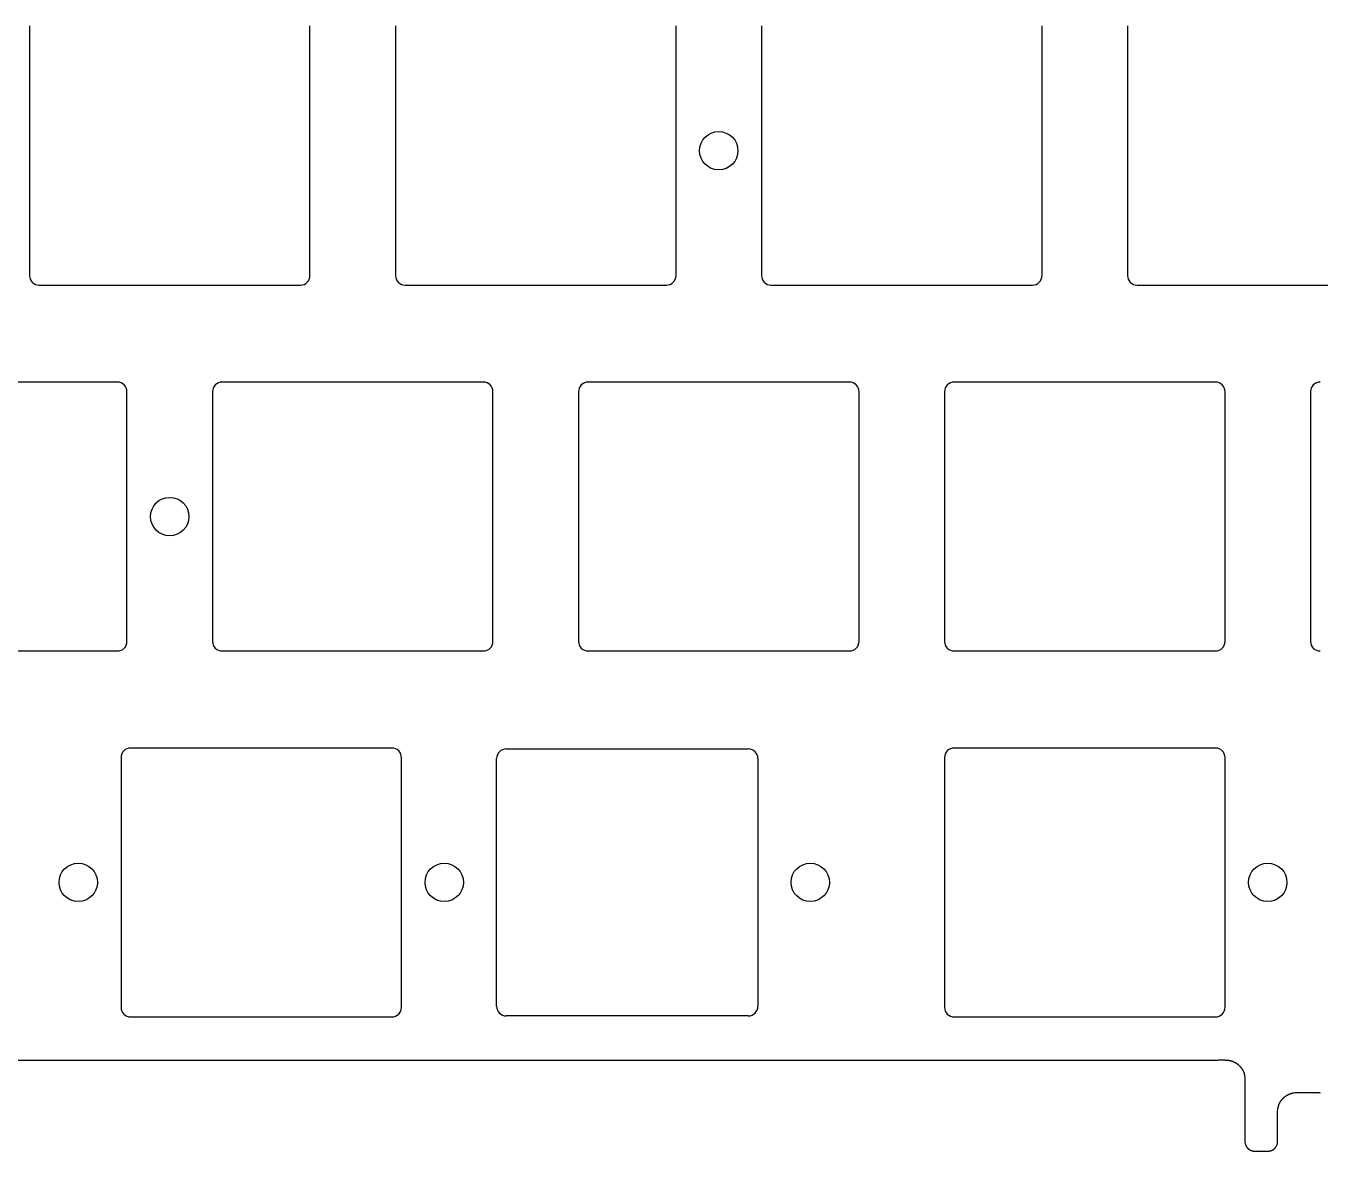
# Model space of a CAD drawing. Header units: millimetres. Extents: x -9 to 276, y -90 to 14.
# Drawn here: x 140.2 to 207.5, y -90.2 to -31.6 of the extents above; entities that cross this region are included whole.
import ezdxf

# ---------------------------------------------------------------- set-up
doc = ezdxf.new("R2010")
doc.units = ezdxf.units.MM
doc.layers.add('BLACK', color=7, linetype='CONTINUOUS')

msp = doc.modelspace()

# ---------------------------------------------------------------- linework, layer by layer
at = {"layer": 'BLACK', "linetype": 'Continuous'}
for p, q in [((140.33895, -31.60205), (140.33895, -44.60205)), ((154.93895, -44.60205), (154.93895, -31.60205)), ((159.38895, -31.60205), (159.38895, -44.60205)), ((173.98895, -44.60205), (173.98895, -31.60205)), ((178.43895, -31.60205), (178.43895, -44.60205)), ((193.03895, -44.60205), (193.03895, -31.60205)), ((197.48895, -31.60205), (197.48895, -44.60205)), ((140.83895, -45.10205), (154.43895, -45.10205)), ((159.88895, -45.10205), (173.48895, -45.10205)), ((178.93895, -45.10205), (192.53895, -45.10205)), ((197.98895, -45.10205), (211.58895, -45.10205)), ((144.91395, -50.15205), (131.31395, -50.15205)), ((163.96395, -50.15205), (150.36395, -50.15205)), ((183.01395, -50.15205), (169.41395, -50.15205)), ((202.06395, -50.15205), (188.46395, -50.15205)), ((145.41395, -63.65205), (145.41395, -50.65205)), ((149.86395, -50.65205), (149.86395, -63.65205)), ((164.46395, -63.65205), (164.46395, -50.65205)), ((168.91395, -50.65205), (168.91395, -63.65205)), ((183.51395, -63.65205), (183.51395, -50.65205)), ((187.96395, -50.65205), (187.96395, -63.65205)), ((202.56395, -63.65205), (202.56395, -50.65205)), ((207.01395, -50.65205), (207.01395, -63.65205)), ((131.31395, -64.15205), (144.91395, -64.15205)), ((150.36395, -64.15205), (163.96395, -64.15205)), ((169.41395, -64.15205), (183.01395, -64.15205)), ((188.46395, -64.15205), (202.06395, -64.15205)), ((159.202175, -69.2041), (145.602176, -69.2041)), ((165.15145, -69.25205), (177.75145, -69.25205)), ((202.064675, -69.2041), (188.464676, -69.2041)), ((145.102175, -69.704101), (145.102175, -82.704099)), ((159.702175, -82.7041), (159.702175, -69.7041)), ((164.65145, -82.65205), (164.65145, -69.75205)), ((178.25145, -69.75205), (178.25145, -82.65205)), ((187.964675, -69.704101), (187.964675, -82.704099)), ((202.564675, -82.7041), (202.564675, -69.7041)), ((145.602176, -83.2041), (159.202175, -83.2041)), ((177.75145, -83.15205), (165.15145, -83.15205)), ((188.464676, -83.2041), (202.064675, -83.2041)), ((129.78702, -85.45), (143.327532, -85.45)), ((143.327532, -85.45), (150.097789, -85.45)), ((150.097789, -85.45), (156.868045, -85.45)), ((156.868045, -85.45), (163.638301, -85.45)), ((163.638301, -85.45), (170.408557, -85.45)), ((170.408557, -85.45), (177.178813, -85.45)), ((177.178813, -85.45), (183.94907, -85.45)), ((183.94907, -85.45), (187.334198, -85.45)), ((187.334198, -85.45), (190.719326, -85.45)), ((190.719326, -85.45), (192.41189, -85.45)), ((192.41189, -85.45), (194.104454, -85.45)), ((194.104454, -85.45), (195.797018, -85.45)), ((195.797018, -85.45), (196.6433, -85.45)), ((196.6433, -85.45), (197.066441, -85.45)), ((197.066441, -85.45), (197.489582, -85.45)), ((197.489582, -85.45), (197.983726, -85.45)), ((197.983726, -85.45), (198.457241, -85.45)), ((198.457241, -85.45), (199.342385, -85.45)), ((199.342385, -85.45), (199.490443, -85.449999)), ((199.490443, -85.449999), (200.145015, -85.45)), ((200.145015, -85.45), (200.18981, -85.450001)), ((200.18981, -85.450001), (200.515387, -85.45)), ((200.515387, -85.45), (200.584093, -85.449996)), ((200.584093, -85.449996), (200.86513, -85.45)), ((200.86513, -85.45), (200.941156, -85.450012)), ((200.941156, -85.450012), (201.111631, -85.450033)), ((201.111631, -85.450033), (201.199644, -85.450026)), ((201.199644, -85.450026), (201.287696, -85.45)), ((201.287696, -85.45), (201.380877, -85.449948)), ((201.380877, -85.449948), (201.464205, -85.449901)), ((201.464205, -85.449901), (201.546798, -85.449878)), ((201.546798, -85.449878), (201.628893, -85.449903)), ((201.628893, -85.449903), (201.66983, -85.449941)), ((201.66983, -85.449941), (201.710732, -85.45)), ((201.710732, -85.45), (201.798261, -85.450187)), ((201.798261, -85.450187), (201.881102, -85.450367)), ((201.881102, -85.450367), (201.92272, -85.450428)), ((201.92272, -85.450428), (201.964519, -85.450456)), ((201.964519, -85.450456), (202.006535, -85.450438)), ((202.006535, -85.450438), (202.048803, -85.450364)), ((202.048803, -85.450364), (202.091359, -85.450222)), ((202.091359, -85.450222), (202.112757, -85.450121)), ((202.112757, -85.450121), (202.13424, -85.45)), ((202.13424, -85.45), (202.175309, -85.449713)), ((202.175309, -85.449713), (202.227036, -85.449294)), ((202.227036, -85.449294), (202.270307, -85.44894)), ((202.270307, -85.44894), (202.313389, -85.448629)), ((202.313389, -85.448629), (202.334806, -85.448502)), ((202.334806, -85.448502), (202.356111, -85.448401)), ((202.356111, -85.448401), (202.377281, -85.448332)), ((202.377281, -85.448332), (202.398297, -85.4483)), ((202.398297, -85.4483), (202.419135, -85.44831)), ((202.419135, -85.44831), (202.439774, -85.448368)), ((202.439774, -85.448368), (202.460193, -85.448478)), ((202.460193, -85.448478), (202.48037, -85.448645)), ((202.48037, -85.448645), (202.500282, -85.448876)), ((202.500282, -85.448876), (202.519909, -85.449175)), ((202.519909, -85.449175), (202.529609, -85.449352)), ((202.529609, -85.449352), (202.539229, -85.449548)), ((202.539229, -85.449548), (202.548766, -85.449764)), ((202.548766, -85.449764), (202.558219, -85.45)), ((202.558219, -85.45), (202.566895, -85.450237)), ((202.566895, -85.450237), (202.575498, -85.450494)), ((202.575498, -85.450494), (202.583523, -85.450754)), ((202.583523, -85.450754), (202.591486, -85.451033)), ((202.591486, -85.451033), (202.598992, -85.451316)), ((202.598992, -85.451316), (202.606445, -85.451619)), ((202.606445, -85.451619), (202.613525, -85.451926)), ((202.613525, -85.451926), (202.620559, -85.452253)), ((202.620559, -85.452253), (202.62728, -85.452585)), ((202.62728, -85.452585), (202.633962, -85.452936)), ((202.633962, -85.452936), (202.640377, -85.453293)), ((202.640377, -85.453293), (202.646757, -85.453669)), ((202.646757, -85.453669), (202.652907, -85.454052)), ((202.652907, -85.454052), (202.659026, -85.454453)), ((202.659026, -85.454453), (202.664944, -85.454861)), ((202.664944, -85.454861), (202.670834, -85.455288)), ((202.670834, -85.455288), (202.676548, -85.455723)), ((202.676548, -85.455723), (202.682236, -85.456176)), ((202.682236, -85.456176), (202.687767, -85.456637)), ((202.687767, -85.456637), (202.693276, -85.457116)), ((202.693276, -85.457116), (202.698645, -85.457603)), ((202.698645, -85.457603), (202.703994, -85.45811)), ((202.703994, -85.45811), (202.709217, -85.458624)), ((202.709217, -85.458624), (202.714421, -85.459157)), ((202.714421, -85.459157), (202.719513, -85.459699)), ((202.719513, -85.459699), (202.724588, -85.460259)), ((202.724588, -85.460259), (202.729561, -85.460829)), ((202.729561, -85.460829), (202.734519, -85.461417)), ((202.734519, -85.461417), (202.739384, -85.462014)), ((202.739384, -85.462014), (202.744235, -85.462631)), ((202.744235, -85.462631), (202.749003, -85.463256)), ((202.749003, -85.463256), (202.753759, -85.463901)), ((202.753759, -85.463901), (202.758437, -85.464556)), ((202.758437, -85.464556), (202.763106, -85.465229)), ((202.763106, -85.465229), (202.767704, -85.465913)), ((202.767704, -85.465913), (202.772293, -85.466616)), ((202.772293, -85.466616), (202.776818, -85.467329)), ((202.776818, -85.467329), (202.781335, -85.468062)), ((202.781335, -85.468062), (202.785794, -85.468805)), ((202.785794, -85.468805), (202.790245, -85.469568)), ((202.790245, -85.469568), (202.794644, -85.470342)), ((202.794644, -85.470342), (202.799036, -85.471136)), ((202.799036, -85.471136), (202.803381, -85.471941)), ((202.803381, -85.471941), (202.807719, -85.472766)), ((202.807719, -85.472766), (202.812015, -85.473603)), ((202.812015, -85.473603), (202.816305, -85.474459)), ((202.816305, -85.474459), (202.820556, -85.475328)), ((202.820556, -85.475328), (202.824803, -85.476217)), ((202.824803, -85.476217), (202.829015, -85.477119)), ((202.829015, -85.477119), (202.833223, -85.478041)), ((202.833223, -85.478041), (202.837399, -85.478976)), ((202.837399, -85.478976), (202.841573, -85.479932)), ((202.841573, -85.479932), (202.845719, -85.480902)), ((202.845719, -85.480902), (202.849863, -85.481891)), ((202.849863, -85.481891), (202.853981, -85.482896)), ((202.853981, -85.482896), (202.858098, -85.483921)), ((202.858098, -85.483921), (202.862193, -85.484961)), ((202.862193, -85.484961), (202.866288, -85.486021)), ((202.866288, -85.486021), (202.870363, -85.487098)), ((202.870363, -85.487098), (202.874439, -85.488195)), ((202.874439, -85.488195), (202.878497, -85.489308)), ((202.878497, -85.489308), (202.882557, -85.490443)), ((202.882557, -85.490443), (202.886603, -85.491595)), ((202.886603, -85.491595), (202.890651, -85.492768)), ((202.890651, -85.492768), (202.89468, -85.493956)), ((202.89468, -85.493956), (202.902746, -85.496398)), ((202.902746, -85.496398), (202.91083, -85.498929)), ((202.91083, -85.498929), (202.918929, -85.501548)), ((202.918929, -85.501548), (202.92704, -85.504256)), ((202.92704, -85.504256), (202.935161, -85.507052)), ((202.935161, -85.507052), (202.939225, -85.508482)), ((202.939225, -85.508482), (202.943289, -85.509934)), ((202.943289, -85.509934), (202.947355, -85.511408)), ((202.947355, -85.511408), (202.951421, -85.512903)), ((202.951421, -85.512903), (202.955488, -85.51442)), ((202.955488, -85.51442), (202.959555, -85.515958)), ((202.959555, -85.515958), (202.963621, -85.517518)), ((202.963621, -85.517518), (202.967687, -85.519098)), ((202.967687, -85.519098), (202.971752, -85.5207)), ((202.971752, -85.5207), (202.975816, -85.522323)), ((202.975816, -85.522323), (202.979877, -85.523966)), ((202.979877, -85.523966), (202.983938, -85.525631)), ((202.983938, -85.525631), (202.987995, -85.527316)), ((202.987995, -85.527316), (202.99205, -85.529022)), ((202.99205, -85.529022), (202.996102, -85.530748)), ((202.996102, -85.530748), (203.000151, -85.532494)), ((203.000151, -85.532494), (203.004196, -85.534261)), ((203.004196, -85.534261), (203.008237, -85.536048)), ((203.008237, -85.536048), (203.012274, -85.537855)), ((203.012274, -85.537855), (203.016307, -85.539682)), ((203.016307, -85.539682), (203.020333, -85.541528)), ((203.020333, -85.541528), (203.024356, -85.543394)), ((203.024356, -85.543394), (203.028371, -85.54528)), ((203.028371, -85.54528), (203.032383, -85.547185)), ((203.032383, -85.547185), (203.036386, -85.549109)), ((203.036386, -85.549109), (203.040386, -85.551053)), ((203.040386, -85.551053), (203.044376, -85.553014)), ((203.044376, -85.553014), (203.048361, -85.554996)), ((203.048361, -85.554996), (203.052336, -85.556995)), ((203.052336, -85.556995), (203.056307, -85.559014)), ((203.056307, -85.559014), (203.060266, -85.561051)), ((203.060266, -85.561051), (203.06422, -85.563106)), ((203.06422, -85.563106), (203.068163, -85.565179)), ((203.068163, -85.565179), (203.0721, -85.567271)), ((203.0721, -85.567271), (203.076024, -85.569379)), ((203.076024, -85.569379), (203.079943, -85.571507)), ((203.079943, -85.571507), (203.083848, -85.57365)), ((203.083848, -85.57365), (203.087747, -85.575812)), ((203.087747, -85.575812), (203.091632, -85.57799)), ((203.091632, -85.57799), (203.09551, -85.580187)), ((203.09551, -85.580187), (203.099374, -85.582399)), ((203.099374, -85.582399), (203.10323, -85.58463)), ((203.10323, -85.58463), (203.107071, -85.586875)), ((203.107071, -85.586875), (203.110905, -85.589139)), ((203.110905, -85.589139), (203.114723, -85.591417)), ((203.114723, -85.591417), (203.118533, -85.593713)), ((203.118533, -85.593713), (203.122327, -85.596023)), ((203.122327, -85.596023), (203.126112, -85.598352)), ((203.126112, -85.598352), (203.12988, -85.600693)), ((203.12988, -85.600693), (203.13364, -85.603053)), ((203.13364, -85.603053), (203.137382, -85.605425)), ((203.137382, -85.605425), (203.141116, -85.607816)), ((203.141116, -85.607816), (203.14483, -85.610218)), ((203.14483, -85.610218), (203.148536, -85.612639)), ((203.148536, -85.612639), (203.152223, -85.615071)), ((203.152223, -85.615071), (203.155901, -85.617521)), ((203.155901, -85.617521), (203.159559, -85.619982)), ((203.159559, -85.619982), (203.163208, -85.622461)), ((203.163208, -85.622461), (203.166836, -85.62495)), ((203.166836, -85.62495), (203.170455, -85.627457)), ((203.170455, -85.627457), (203.174053, -85.629975)), ((203.174053, -85.629975), (203.177641, -85.632509)), ((203.177641, -85.632509), (203.181208, -85.635054)), ((203.181208, -85.635054), (203.184765, -85.637615)), ((203.184765, -85.637615), (203.1883, -85.640186)), ((203.1883, -85.640186), (203.191825, -85.642774)), ((203.191825, -85.642774), (203.195328, -85.645371)), ((203.195328, -85.645371), (203.19882, -85.647985)), ((203.19882, -85.647985), (203.204797, -85.652517)), ((203.204797, -85.652517), (203.211667, -85.65782)), ((203.211667, -85.65782), (203.218521, -85.663211)), ((203.218521, -85.663211), (203.225356, -85.66869)), ((203.225356, -85.66869), (203.232171, -85.674255)), ((203.232171, -85.674255), (203.238966, -85.679905)), ((203.238966, -85.679905), (203.245738, -85.685641)), ((203.245738, -85.685641), (203.252486, -85.691462)), ((203.252486, -85.691462), (203.259208, -85.697366)), ((203.259208, -85.697366), (203.265904, -85.703352)), ((203.265904, -85.703352), (203.272571, -85.709421)), ((203.272571, -85.709421), (203.279208, -85.715569)), ((203.279208, -85.715569), (203.285813, -85.721797)), ((203.285813, -85.721797), (203.292385, -85.728104)), ((203.292385, -85.728104), (203.298922, -85.734487)), ((203.298922, -85.734487), (203.305421, -85.740946)), ((203.305421, -85.740946), (203.311883, -85.747479)), ((203.311883, -85.747479), (203.318303, -85.754085)), ((203.318303, -85.754085), (203.324682, -85.760762)), ((203.324682, -85.760762), (203.331017, -85.767508)), ((203.331017, -85.767508), (203.337306, -85.774323)), ((203.337306, -85.774323), (203.343547, -85.781204)), ((203.343547, -85.781204), (203.349739, -85.788149)), ((203.349739, -85.788149), (203.35588, -85.795156)), ((203.35588, -85.795156), (203.361967, -85.802225)), ((203.361967, -85.802225), (203.368, -85.809351)), ((203.368, -85.809351), (203.373975, -85.816534)), ((203.373975, -85.816534), (203.379892, -85.823771)), ((203.379892, -85.823771), (203.385748, -85.83106)), ((203.385748, -85.83106), (203.391542, -85.838399)), ((203.391542, -85.838399), (203.397271, -85.845785)), ((203.397271, -85.845785), (203.402934, -85.853216)), ((203.402934, -85.853216), (203.408529, -85.860689)), ((203.408529, -85.860689), (203.414054, -85.868202)), ((203.414054, -85.868202), (203.419507, -85.875753)), ((203.419507, -85.875753), (203.424886, -85.883338)), ((203.424886, -85.883338), (203.430191, -85.890955)), ((203.430191, -85.890955), (203.432815, -85.894775)), ((203.432815, -85.894775), (203.435418, -85.898601)), ((203.435418, -85.898601), (203.438003, -85.902435)), ((203.438003, -85.902435), (203.440567, -85.906274)), ((203.440567, -85.906274), (203.443112, -85.91012)), ((203.443112, -85.91012), (203.445636, -85.913971)), ((203.445636, -85.913971), (203.446335, -85.915044)), ((203.446335, -85.915044), (203.448833, -85.918902)), ((203.448833, -85.918902), (203.45131, -85.922764)), ((203.45131, -85.922764), (203.453753, -85.92661)), ((203.453753, -85.92661), (203.456175, -85.930461)), ((203.456175, -85.930461), (203.458563, -85.934297)), ((203.458563, -85.934297), (203.460932, -85.938138)), ((203.460932, -85.938138), (203.463268, -85.941964)), ((203.463268, -85.941964), (203.465584, -85.945797)), ((203.465584, -85.945797), (203.467869, -85.949616)), ((203.467869, -85.949616), (203.470134, -85.953442)), ((203.470134, -85.953442), (203.472368, -85.957255)), ((203.472368, -85.957255), (203.474583, -85.961075)), ((203.474583, -85.961075), (203.476769, -85.964884)), ((203.476769, -85.964884), (203.478935, -85.9687)), ((203.478935, -85.9687), (203.481073, -85.972505)), ((203.481073, -85.972505), (203.483191, -85.976318)), ((203.483191, -85.976318), (203.485282, -85.980122)), ((203.485282, -85.980122), (203.487354, -85.983934)), ((203.487354, -85.983934), (203.489399, -85.987738)), ((203.489399, -85.987738), (203.491425, -85.991549)), ((203.491425, -85.991549), (203.493425, -85.995353)), ((203.493425, -85.995353), (203.495406, -85.999166)), ((203.495406, -85.999166), (203.497362, -86.002972)), ((203.497362, -86.002972), (203.499299, -86.006787)), ((203.499299, -86.006787), (203.501212, -86.010597)), ((203.501212, -86.010597), (203.503106, -86.014416)), ((203.503106, -86.014416), (203.504976, -86.01823)), ((203.504976, -86.01823), (203.506828, -86.022054)), ((203.506828, -86.022054), (203.508657, -86.025874)), ((203.508657, -86.025874), (203.510467, -86.029704)), ((203.510467, -86.029704), (203.512255, -86.033531)), ((203.512255, -86.033531), (203.514024, -86.037368)), ((203.514024, -86.037368), (203.515771, -86.041204)), ((203.515771, -86.041204), (203.5175, -86.045049)), ((203.5175, -86.045049), (203.519208, -86.048895)), ((203.519208, -86.048895), (203.520898, -86.05275)), ((203.520898, -86.05275), (203.522566, -86.056606)), ((203.522566, -86.056606), (203.524217, -86.060472)), ((203.524217, -86.060472), (203.525847, -86.06434)), ((203.525847, -86.06434), (203.527459, -86.068218)), ((203.527459, -86.068218), (203.529051, -86.072099)), ((203.529051, -86.072099), (203.530625, -86.07599)), ((203.530625, -86.07599), (203.53218, -86.079885)), ((203.53218, -86.079885), (203.533717, -86.083791)), ((203.533717, -86.083791), (203.535234, -86.087701)), ((203.535234, -86.087701), (203.536734, -86.091622)), ((203.536734, -86.091622), (203.538215, -86.095549)), ((203.538215, -86.095549), (203.539679, -86.099487)), ((203.539679, -86.099487), (203.541124, -86.103432)), ((203.541124, -86.103432), (203.542551, -86.107388)), ((203.542551, -86.107388), (203.54396, -86.111352)), ((203.54396, -86.111352), (203.545352, -86.115327)), ((203.545352, -86.115327), (203.546726, -86.11931)), ((203.546726, -86.11931), (203.548082, -86.123306)), ((203.548082, -86.123306), (203.549421, -86.127311)), ((203.549421, -86.127311), (203.550742, -86.131327)), ((203.550742, -86.131327), (203.552046, -86.135355)), ((203.552046, -86.135355), (203.553333, -86.139394)), ((203.553333, -86.139394), (203.554602, -86.143445)), ((203.554602, -86.143445), (203.555855, -86.147508)), ((203.555855, -86.147508), (203.55709, -86.151584)), ((203.55709, -86.151584), (203.558308, -86.155672)), ((203.558308, -86.155672), (203.559509, -86.159774)), ((203.559509, -86.159774), (203.560693, -86.163889)), ((203.560693, -86.163889), (203.561861, -86.168018)), ((203.561861, -86.168018), (203.563011, -86.17216)), ((203.563011, -86.17216), (203.565262, -86.180488)), ((203.565262, -86.180488), (203.567445, -86.188876)), ((203.567445, -86.188876), (203.569562, -86.197326)), ((203.569562, -86.197326), (203.571613, -86.205842)), ((203.571613, -86.205842), (203.573597, -86.214424)), ((203.573597, -86.214424), (203.575516, -86.223077)), ((203.575516, -86.223077), (203.577368, -86.231802)), ((203.577368, -86.231802), (203.577486, -86.232369)), ((203.577486, -86.232369), (203.599786, -86.392248)), ((203.599786, -86.392248), (203.600003, -86.395677)), ((203.600003, -86.395677), (203.600192, -86.398987)), ((203.600192, -86.398987), (203.600346, -86.402058)), ((203.600346, -86.402058), (203.600479, -86.405094)), ((203.600479, -86.405094), (203.600686, -86.411188)), ((203.600686, -86.411188), (203.600832, -86.417871)), ((203.600832, -86.417871), (203.600931, -86.42602)), ((203.600931, -86.42602), (203.600993, -86.437537)), ((203.600993, -86.437537), (203.601023, -86.44901)), ((203.601023, -86.44901), (203.601038, -86.455076)), ((203.601038, -86.455076), (203.601219, -86.511884)), ((203.601219, -86.511884), (203.601345, -86.549199)), ((203.601345, -86.549199), (203.601455, -86.586371)), ((203.601455, -86.803515), (203.601421, -86.875122)), ((203.601421, -86.875122), (203.601443, -86.985036)), ((203.601455, -86.586371), (203.601552, -86.638177)), ((203.601504, -86.762297), (203.601455, -86.803515)), ((203.60153, -86.741799), (203.601504, -86.762297)), ((203.601574, -86.687853), (203.60153, -86.741799)), ((203.601552, -86.638177), (203.601574, -86.687853)), ((203.601443, -86.985036), (203.601455, -87.020659)), ((203.601455, -87.020659), (203.601476, -87.202096)), ((203.601456, -87.454947), (203.601455, -87.620364)), ((203.601466, -87.342363), (203.601456, -87.454947)), ((203.601476, -87.202096), (203.601466, -87.342363)), ((205.481595, -87.571473), (205.484187, -87.567767)), ((205.484187, -87.567767), (205.486791, -87.564076)), ((205.486791, -87.564076), (205.489413, -87.560396)), ((205.489413, -87.560396), (205.492047, -87.556732)), ((205.492047, -87.556732), (205.494698, -87.55308)), ((205.494698, -87.55308), (205.497362, -87.549444)), ((205.497362, -87.549444), (205.500042, -87.545819)), ((205.500042, -87.545819), (205.502734, -87.542212)), ((205.502734, -87.542212), (205.505443, -87.538617)), ((205.505443, -87.538617), (205.508163, -87.535039)), ((205.508163, -87.535039), (205.5109, -87.531473)), ((205.5109, -87.531473), (205.513647, -87.527926)), ((205.513647, -87.527926), (205.516411, -87.52439)), ((205.516411, -87.52439), (205.519185, -87.520873)), ((205.519185, -87.520873), (205.521976, -87.517368)), ((205.521976, -87.517368), (205.524776, -87.513883)), ((205.524776, -87.513883), (205.527593, -87.51041)), ((205.527593, -87.51041), (205.530419, -87.506957)), ((205.530419, -87.506957), (205.533261, -87.503516)), ((205.533261, -87.503516), (205.535159, -87.501235)), ((205.535159, -87.501235), (205.540893, -87.494428)), ((205.540893, -87.494428), (205.546692, -87.487669)), ((205.546692, -87.487669), (205.552553, -87.48096)), ((205.552553, -87.48096), (205.558477, -87.4743)), ((205.558477, -87.4743), (205.564463, -87.467691)), ((205.564463, -87.467691), (205.57051, -87.461135)), ((205.57051, -87.461135), (205.576616, -87.454631)), ((205.576616, -87.454631), (205.582782, -87.448181)), ((205.582782, -87.448181), (205.589006, -87.441787)), ((205.589006, -87.441787), (205.592139, -87.43861)), ((205.592139, -87.43861), (205.595287, -87.435448)), ((205.595287, -87.435448), (205.598448, -87.4323)), ((205.598448, -87.4323), (205.601624, -87.429166)), ((205.601624, -87.429166), (205.604813, -87.426046)), ((205.604813, -87.426046), (205.608017, -87.422941)), ((205.608017, -87.422941), (205.611233, -87.419851)), ((205.611233, -87.419851), (205.614464, -87.416776)), ((205.614464, -87.416776), (205.617707, -87.413715)), ((205.617707, -87.413715), (205.620965, -87.41067)), ((205.620965, -87.41067), (205.624234, -87.407639)), ((205.624234, -87.407639), (205.627518, -87.404624)), ((205.627518, -87.404624), (205.630813, -87.401624)), ((205.630813, -87.401624), (205.634123, -87.39864)), ((205.634123, -87.39864), (205.637444, -87.395671)), ((205.637444, -87.395671), (205.640778, -87.392717)), ((205.640778, -87.392717), (205.644124, -87.38978)), ((205.644124, -87.38978), (205.647483, -87.386858)), ((205.647483, -87.386858), (205.650853, -87.383953)), ((205.650853, -87.383953), (205.654236, -87.381063)), ((205.654236, -87.381063), (205.657631, -87.378189)), ((205.657631, -87.378189), (205.661037, -87.375332)), ((205.661037, -87.375332), (205.664455, -87.372491)), ((205.664455, -87.372491), (205.667885, -87.369666)), ((205.667885, -87.369666), (205.671326, -87.366859)), ((205.671326, -87.366859), (205.674778, -87.364067)), ((205.674778, -87.364067), (205.678241, -87.361293)), ((205.678241, -87.361293), (205.681716, -87.358535)), ((205.681716, -87.358535), (205.685201, -87.355794)), ((205.685201, -87.355794), (205.688697, -87.35307)), ((205.688697, -87.35307), (205.692203, -87.350363)), ((205.692203, -87.350363), (205.695721, -87.347673)), ((205.695721, -87.347673), (205.699248, -87.345002)), ((205.699248, -87.345002), (205.702787, -87.342346)), ((205.702787, -87.342346), (205.706334, -87.339709)), ((205.706334, -87.339709), (205.709892, -87.337088)), ((205.709892, -87.337088), (205.713459, -87.334486)), ((205.713459, -87.334486), (205.717037, -87.331901)), ((205.717037, -87.331901), (205.720624, -87.329335)), ((205.720624, -87.329335), (205.724221, -87.326785)), ((205.724221, -87.326785), (205.727826, -87.324254)), ((205.727826, -87.324254), (205.731442, -87.32174)), ((205.731442, -87.32174), (205.735065, -87.319246)), ((205.735065, -87.319246), (205.738699, -87.316768)), ((205.738699, -87.316768), (205.74234, -87.31431)), ((205.74234, -87.31431), (205.745992, -87.311869)), ((205.745992, -87.311869), (205.74965, -87.309447)), ((205.74965, -87.309447), (205.753318, -87.307042)), ((205.753318, -87.307042), (205.756993, -87.304658)), ((205.756993, -87.304658), (205.760678, -87.30229)), ((205.760678, -87.30229), (205.764369, -87.299943)), ((205.764369, -87.299943), (205.768071, -87.297613)), ((205.768071, -87.297613), (205.771777, -87.295303)), ((205.771777, -87.295303), (205.775494, -87.29301)), ((205.775494, -87.29301), (205.779216, -87.290737)), ((205.779216, -87.290737), (205.782948, -87.288482)), ((205.782948, -87.288482), (205.786685, -87.286248)), ((205.786685, -87.286248), (205.790431, -87.284031)), ((205.790431, -87.284031), (205.794182, -87.281835)), ((205.794182, -87.281835), (205.797942, -87.279656)), ((205.797942, -87.279656), (205.801707, -87.277498)), ((205.801707, -87.277498), (205.805481, -87.275358)), ((205.805481, -87.275358), (205.808922, -87.273426)), ((205.808922, -87.273426), (205.816498, -87.26924)), ((205.816498, -87.26924), (205.824157, -87.265099)), ((205.824157, -87.265099), (205.831898, -87.261005)), ((205.831898, -87.261005), (205.83972, -87.256958)), ((205.83972, -87.256958), (205.847621, -87.25296)), ((205.847621, -87.25296), (205.855599, -87.249012)), ((205.855599, -87.249012), (205.863652, -87.245116)), ((205.863652, -87.245116), (205.871779, -87.241272)), ((205.871779, -87.241272), (205.879978, -87.237483)), ((205.879978, -87.237483), (205.888245, -87.23375)), ((205.888245, -87.23375), (205.89658, -87.230074)), ((205.89658, -87.230074), (205.904979, -87.226457)), ((205.904979, -87.226457), (205.913441, -87.2229)), ((205.913441, -87.2229), (205.921961, -87.219404)), ((205.921961, -87.219404), (205.930537, -87.215972)), ((205.930537, -87.215972), (205.939166, -87.212604)), ((205.939166, -87.212604), (205.947845, -87.209303)), ((205.947845, -87.209303), (205.95657, -87.206069)), ((205.95657, -87.206069), (205.965338, -87.202904)), ((205.965338, -87.202904), (205.974144, -87.19981)), ((205.974144, -87.19981), (205.982985, -87.196788)), ((205.982985, -87.196788), (205.991857, -87.19384)), ((205.991857, -87.19384), (206.000755, -87.190967)), ((206.000755, -87.190967), (206.009675, -87.188171)), ((206.009675, -87.188171), (206.018612, -87.185453)), ((206.018612, -87.185453), (206.027562, -87.182814)), ((206.027562, -87.182814), (206.036519, -87.180257)), ((206.036519, -87.180257), (206.045478, -87.177781)), ((206.045478, -87.177781), (206.054434, -87.175389)), ((206.054434, -87.175389), (206.063381, -87.173082)), ((206.063381, -87.173082), (206.072315, -87.17086)), ((206.072315, -87.17086), (206.081228, -87.168726)), ((206.081228, -87.168726), (206.090116, -87.166679)), ((206.090116, -87.166679), (206.094551, -87.165689)), ((206.094551, -87.165689), (206.098973, -87.164722)), ((206.098973, -87.164722), (206.103389, -87.163777)), ((206.103389, -87.163777), (206.107792, -87.162854)), ((206.107792, -87.162854), (206.112187, -87.161954)), ((206.112187, -87.161954), (206.116568, -87.161077)), ((206.116568, -87.161077), (206.120938, -87.160223)), ((206.120938, -87.160223), (206.125293, -87.159392)), ((206.125293, -87.159392), (206.128916, -87.158716)), ((206.128916, -87.158716), (206.208147, -87.148091)), ((206.208147, -87.148091), (206.288762, -87.14382)), ((206.288762, -87.14382), (206.293386, -87.143699)), ((206.293386, -87.143699), (206.297444, -87.143616)), ((206.297444, -87.143616), (206.300659, -87.143571)), ((206.300659, -87.143571), (206.303776, -87.143547)), ((206.303776, -87.143547), (206.310652, -87.143552)), ((206.310652, -87.143552), (206.319046, -87.143605)), ((206.319046, -87.143605), (206.330015, -87.143678)), ((206.330015, -87.143678), (206.344986, -87.143744)), ((206.344986, -87.143744), (206.370901, -87.143788)), ((206.370901, -87.143788), (206.414495, -87.143788)), ((206.414495, -87.143788), (206.468285, -87.143745)), ((206.468285, -87.143745), (206.498436, -87.143718)), ((206.498436, -87.143718), (206.562427, -87.1437)), ((206.562427, -87.1437), (206.589839, -87.143711)), ((206.589839, -87.143711), (206.607008, -87.143718)), ((206.607008, -87.143718), (206.71558, -87.143718)), ((206.71558, -87.143718), (206.764672, -87.1437)), ((206.764672, -87.1437), (206.849271, -87.143677)), ((206.849271, -87.143677), (206.89105, -87.143686)), ((206.89105, -87.143686), (206.932724, -87.143718)), ((206.932724, -87.143718), (206.977809, -87.143781)), ((206.977809, -87.143781), (207.020311, -87.143841)), ((207.020311, -87.143841), (207.063091, -87.143871)), ((207.063091, -87.143871), (207.084615, -87.143865)), ((207.084615, -87.143865), (207.106244, -87.14384)), ((207.106244, -87.14384), (207.127991, -87.143792)), ((207.127991, -87.143792), (207.149867, -87.143718)), ((207.149867, -87.143718), (207.185979, -87.143542)), ((207.185979, -87.143542), (207.19714, -87.143481)), ((207.19714, -87.143481), (207.241109, -87.143258)), ((207.241109, -87.143258), (207.262896, -87.143181)), ((207.262896, -87.143181), (207.284457, -87.143148)), ((207.284457, -87.143148), (207.305721, -87.14317)), ((207.305721, -87.14317), (207.316218, -87.143207)), ((207.316218, -87.143207), (207.326615, -87.143263)), ((207.326615, -87.143263), (207.336901, -87.143341)), ((207.336901, -87.143341), (207.347068, -87.143441)), ((207.347068, -87.143441), (207.357108, -87.143566)), ((207.357108, -87.143566), (207.36701, -87.143718)), ((207.36701, -87.143718), (207.3749, -87.143861)), ((207.3749, -87.143861), (207.382697, -87.144023)), ((207.382697, -87.144023), (207.390092, -87.144197)), ((207.390092, -87.144197), (207.397406, -87.144389)), ((207.397406, -87.144389), (207.40438, -87.144593)), ((207.40438, -87.144593), (207.411283, -87.144816)), ((207.411283, -87.144816), (207.417895, -87.145049)), ((207.417895, -87.145049), (207.424444, -87.145301)), ((207.424444, -87.145301), (207.430741, -87.145563)), ((207.430741, -87.145563), (207.436982, -87.145844)), ((207.436982, -87.145844), (207.443003, -87.146134)), ((207.443003, -87.146134), (207.448973, -87.146443)), ((207.448973, -87.146443), (207.454751, -87.146762)), ((207.454751, -87.146762), (207.460482, -87.147099)), ((207.460482, -87.147099), (207.466043, -87.147445)), ((207.466043, -87.147445), (207.471563, -87.14781)), ((207.471563, -87.14781), (207.476931, -87.148185)), ((207.476931, -87.148185), (207.482262, -87.148578)), ((207.482262, -87.148578), (207.487459, -87.148981)), ((207.487459, -87.148981), (207.492621, -87.149401)), ((207.492621, -87.149401), (207.497663, -87.149832)), ((207.497663, -87.149832), (207.502674, -87.150281)), ((207.502674, -87.150281), (207.507577, -87.15074)), ((207.507577, -87.15074), (207.512453, -87.151217)), ((207.512453, -87.151217), (207.517233, -87.151705)), ((203.601455, -87.620364), (203.601456, -87.672091)), ((203.601456, -87.672091), (203.601456, -87.780663)), ((203.601456, -87.780663), (203.601456, -87.889235)), ((203.601456, -87.889235), (203.601456, -88.098687)), ((203.601456, -88.098687), (203.601457, -88.294684)), ((205.301706, -88.358572), (205.30267, -88.235796)), ((205.30267, -88.235796), (205.303356, -88.180126)), ((205.303356, -88.180126), (205.303589, -88.161115)), ((205.303589, -88.161115), (205.304201, -88.111287)), ((205.304201, -88.111287), (205.306866, -88.038982)), ((205.306866, -88.038982), (205.31764, -87.964088)), ((205.31764, -87.964088), (205.360435, -87.805377)), ((205.360435, -87.805377), (205.3634, -87.797227)), ((205.3634, -87.797227), (205.366451, -87.789074)), ((205.366451, -87.789074), (205.369588, -87.78092)), ((205.369588, -87.78092), (205.37281, -87.772767)), ((205.37281, -87.772767), (205.376118, -87.764616)), ((205.376118, -87.764616), (205.379509, -87.756471)), ((205.379509, -87.756471), (205.382985, -87.748332)), ((205.382985, -87.748332), (205.386543, -87.740203)), ((205.386543, -87.740203), (205.390184, -87.732085)), ((205.390184, -87.732085), (205.393907, -87.72398)), ((205.393907, -87.72398), (205.397711, -87.715891)), ((205.397711, -87.715891), (205.401595, -87.707819)), ((205.401595, -87.707819), (205.403567, -87.70379)), ((205.403567, -87.70379), (205.405559, -87.699766)), ((205.405559, -87.699766), (205.407571, -87.695748)), ((205.407571, -87.695748), (205.409601, -87.691735)), ((205.409601, -87.691735), (205.411652, -87.687729)), ((205.411652, -87.687729), (205.413722, -87.683728)), ((205.413722, -87.683728), (205.415811, -87.679734)), ((205.415811, -87.679734), (205.417919, -87.675746)), ((205.417919, -87.675746), (205.420046, -87.671765)), ((205.420046, -87.671765), (205.422192, -87.667792)), ((205.422192, -87.667792), (205.424356, -87.663826)), ((205.424356, -87.663826), (205.42654, -87.659867)), ((205.42654, -87.659867), (205.428741, -87.655916)), ((205.428741, -87.655916), (205.430962, -87.651973)), ((205.430962, -87.651973), (205.4332, -87.64804)), ((205.4332, -87.64804), (205.435457, -87.644114)), ((205.435457, -87.644114), (205.437731, -87.640197)), ((205.437731, -87.640197), (205.440024, -87.636289)), ((205.440024, -87.636289), (205.442333, -87.632392)), ((205.442333, -87.632392), (205.444662, -87.628502)), ((205.444662, -87.628502), (205.447006, -87.624624)), ((205.447006, -87.624624), (205.44937, -87.620754)), ((205.44937, -87.620754), (205.451749, -87.616896)), ((205.451749, -87.616896), (205.454146, -87.613047)), ((205.454146, -87.613047), (205.456559, -87.609211)), ((205.456559, -87.609211), (205.45899, -87.605383)), ((205.45899, -87.605383), (205.461437, -87.601569)), ((205.461437, -87.601569), (205.463901, -87.597764)), ((205.463901, -87.597764), (205.46638, -87.593973)), ((205.46638, -87.593973), (205.468877, -87.590191)), ((205.468877, -87.590191), (205.471389, -87.586423)), ((205.471389, -87.586423), (205.473918, -87.582666)), ((205.473918, -87.582666), (205.476461, -87.578923)), ((205.476461, -87.578923), (205.479021, -87.575191)), ((205.479021, -87.575191), (205.481595, -87.571473)), ((203.601457, -88.646312), (203.601456, -88.804908)), ((203.601456, -88.804908), (203.601457, -89.188108)), ((203.601457, -88.294684), (203.601457, -88.646312)), ((205.301458, -88.986758), (205.301461, -88.787563)), ((205.301461, -88.787563), (205.301469, -88.614583)), ((205.301469, -88.614583), (205.301706, -88.358572)), ((203.601453, -89.531748), (203.601447, -89.565583)), ((203.601447, -89.565583), (203.60147, -89.593162)), ((203.601458, -89.514623), (203.601453, -89.531748)), ((203.601457, -89.188108), (203.601462, -89.2941)), ((203.601462, -89.2941), (203.601458, -89.514623)), ((205.301414, -89.365101), (205.301424, -89.2906)), ((205.301458, -89.421046), (205.301414, -89.365101)), ((205.301424, -89.2906), (205.301435, -89.264556)), ((205.301435, -89.264556), (205.301458, -89.203902)), ((205.301458, -89.009141), (205.301458, -88.986758)), ((205.301458, -89.09533), (205.301458, -89.009141)), ((205.301459, -89.108203), (205.301458, -89.09533)), ((205.301458, -89.203902), (205.301459, -89.108203)), ((205.301536, -89.463698), (205.301458, -89.421046)), ((205.301629, -89.518441), (205.301536, -89.463698)), ((205.301588, -89.598492), (205.301643, -89.559362)), ((205.301643, -89.559362), (205.301629, -89.518441)), ((203.60147, -89.593162), (203.601576, -89.62572)), ((203.601576, -89.62572), (203.601604, -89.63215)), ((203.601604, -89.63215), (203.601681, -89.650532)), ((203.601681, -89.650532), (203.601741, -89.671752)), ((203.601741, -89.671752), (203.601748, -89.67568)), ((203.601748, -89.67568), (203.601773, -89.687656)), ((203.601773, -89.687656), (203.601834, -89.699688)), ((203.601834, -89.699688), (203.60273, -89.728258)), ((203.60273, -89.728258), (203.613652, -89.803444)), ((203.613652, -89.803444), (203.614341, -89.806534)), ((203.614341, -89.806534), (203.615051, -89.809625)), ((203.615051, -89.809625), (203.615778, -89.812705)), ((203.615778, -89.812705), (203.616527, -89.815785)), ((203.616527, -89.815785), (203.617293, -89.818855)), ((203.617293, -89.818855), (203.61808, -89.821924)), ((203.61808, -89.821924), (203.618885, -89.824981)), ((203.618885, -89.824981), (203.619711, -89.828038)), ((203.619711, -89.828038), (203.620553, -89.831082)), ((203.620553, -89.831082), (203.621416, -89.834124)), ((203.621416, -89.834124), (203.622297, -89.837153)), ((203.622297, -89.837153), (203.623197, -89.840181)), ((203.623197, -89.840181), (203.624115, -89.843195)), ((203.624115, -89.843195), (203.625053, -89.846206)), ((203.625053, -89.846206), (203.626007, -89.849203)), ((203.626007, -89.849203), (203.626982, -89.852198)), ((203.626982, -89.852198), (203.627972, -89.855177)), ((203.627972, -89.855177), (203.628983, -89.858153)), ((203.628983, -89.858153), (203.63001, -89.861114)), ((203.63001, -89.861114), (203.631057, -89.864071)), ((203.631057, -89.864071), (203.632119, -89.867012)), ((203.632119, -89.867012), (203.633202, -89.869949)), ((203.633202, -89.869949), (203.634299, -89.87287)), ((203.634299, -89.87287), (203.635417, -89.875786)), ((203.635417, -89.875786), (203.636549, -89.878685)), ((203.636549, -89.878685), (203.637702, -89.88158)), ((203.637702, -89.88158), (203.638868, -89.884457)), ((203.638868, -89.884457), (203.640055, -89.887329)), ((203.640055, -89.887329), (203.641256, -89.890183)), ((203.641256, -89.890183), (203.642476, -89.893032)), ((203.642476, -89.893032), (203.643711, -89.895862)), ((203.643711, -89.895862), (203.644965, -89.898688)), ((203.644965, -89.898688), (203.646232, -89.901494)), ((203.646232, -89.901494), (203.647519, -89.904294)), ((203.647519, -89.904294), (203.648819, -89.907076)), ((203.648819, -89.907076), (203.650139, -89.909851)), ((203.650139, -89.909851), (203.651472, -89.912607)), ((203.651472, -89.912607), (203.652824, -89.915357)), ((203.652824, -89.915357), (203.654188, -89.918087)), ((203.654188, -89.918087), (203.655572, -89.92081)), ((203.655572, -89.92081), (203.656968, -89.923514)), ((203.656968, -89.923514), (203.658383, -89.92621)), ((203.658383, -89.92621), (203.659811, -89.928887)), ((203.659811, -89.928887), (203.661257, -89.931556)), ((203.661257, -89.931556), (203.662715, -89.934205)), ((203.662715, -89.934205), (203.664192, -89.936847)), ((203.664192, -89.936847), (203.665681, -89.939468)), ((203.665681, -89.939468), (203.667188, -89.942082)), ((203.667188, -89.942082), (203.668707, -89.944675)), ((203.668707, -89.944675), (203.670244, -89.94726)), ((203.670244, -89.94726), (203.671793, -89.949824)), ((203.671793, -89.949824), (203.67336, -89.952381)), ((203.67336, -89.952381), (203.674937, -89.954916)), ((203.674937, -89.954916), (203.676534, -89.957443)), ((203.676534, -89.957443), (203.679694, -89.962338)), ((203.679694, -89.962338), (203.682982, -89.967284)), ((203.682982, -89.967284), (203.68636, -89.972223)), ((203.68636, -89.972223), (203.68983, -89.977153)), ((203.68983, -89.977153), (203.69339, -89.982074)), ((203.69339, -89.982074), (203.697041, -89.986982)), ((203.697041, -89.986982), (203.700781, -89.991878)), ((203.700781, -89.991878), (203.70461, -89.996758)), ((203.70461, -89.996758), (203.708527, -90.001621)), ((203.708527, -90.001621), (203.712531, -90.006466)), ((203.712531, -90.006466), (203.716623, -90.011291)), ((203.716623, -90.011291), (203.7208, -90.016092)), ((203.7208, -90.016092), (203.725061, -90.020869)), ((203.725061, -90.020869), (203.729406, -90.02562)), ((203.729406, -90.02562), (203.733832, -90.030342)), ((203.733832, -90.030342), (203.738339, -90.035033)), ((203.738339, -90.035033), (203.742925, -90.039691)), ((203.742925, -90.039691), (203.747588, -90.044313)), ((203.747588, -90.044313), (203.752327, -90.048898)), ((203.752327, -90.048898), (203.757139, -90.053443)), ((203.757139, -90.053443), (203.762022, -90.057945)), ((203.762022, -90.057945), (203.766975, -90.062403)), ((203.766975, -90.062403), (203.771995, -90.066813)), ((203.771995, -90.066813), (203.777079, -90.071175)), ((203.777079, -90.071175), (203.782226, -90.075484)), ((203.782226, -90.075484), (203.787432, -90.079738)), ((203.787432, -90.079738), (203.792694, -90.083936)), ((203.792694, -90.083936), (203.798011, -90.088075)), ((203.798011, -90.088075), (203.803378, -90.092153)), ((203.803378, -90.092153), (203.808794, -90.096166)), ((203.808794, -90.096166), (203.814254, -90.100113)), ((203.814254, -90.100113), (203.819755, -90.103991)), ((203.819755, -90.103991), (203.825295, -90.107799)), ((203.825295, -90.107799), (203.828079, -90.109676)), ((203.828079, -90.109676), (203.83087, -90.111534)), ((203.83087, -90.111534), (203.833669, -90.113373)), ((203.833669, -90.113373), (203.836476, -90.115194)), ((203.836476, -90.115194), (203.83929, -90.116995)), ((203.83929, -90.116995), (203.84211, -90.118776)), ((203.84211, -90.118776), (203.844936, -90.120538)), ((203.844936, -90.120538), (203.847768, -90.122279)), ((203.847768, -90.122279), (203.850605, -90.124)), ((203.850605, -90.124), (203.853447, -90.125701)), ((203.853447, -90.125701), (203.856293, -90.127381)), ((203.856293, -90.127381), (203.859143, -90.129041)), ((203.859143, -90.129041), (203.861996, -90.130678)), ((203.861996, -90.130678), (203.864853, -90.132295)), ((203.864853, -90.132295), (203.867711, -90.13389)), ((203.867711, -90.13389), (203.870573, -90.135464)), ((203.870573, -90.135464), (203.873434, -90.137014)), ((203.873434, -90.137014), (203.876299, -90.138544)), ((203.876299, -90.138544), (203.879162, -90.14005)), ((203.879162, -90.14005), (203.882027, -90.141535)), ((203.882027, -90.141535), (203.88489, -90.142996)), ((203.88489, -90.142996), (203.887755, -90.144436)), ((203.887755, -90.144436), (203.890616, -90.145851)), ((203.890616, -90.145851), (203.893479, -90.147244)), ((203.893479, -90.147244), (203.896335, -90.148613)), ((203.896335, -90.148613), (203.899194, -90.14996)), ((203.899194, -90.14996), (203.902045, -90.151282)), ((203.902045, -90.151282), (203.904898, -90.152582)), ((203.904898, -90.152582), (203.907742, -90.153856)), ((203.907742, -90.153856), (203.910586, -90.155109)), ((203.910586, -90.155109), (203.913422, -90.156336)), ((203.913422, -90.156336), (203.916257, -90.157541)), ((203.916257, -90.157541), (203.919082, -90.158719)), ((203.919082, -90.158719), (203.921906, -90.159876)), ((203.921906, -90.159876), (203.924719, -90.161006)), ((203.924719, -90.161006), (203.927531, -90.162115)), ((203.927531, -90.162115), (203.93033, -90.163196)), ((203.93033, -90.163196), (203.933128, -90.164256)), ((203.933128, -90.164256), (203.935912, -90.165289)), ((203.935912, -90.165289), (203.938694, -90.1663)), ((203.938694, -90.1663), (203.941461, -90.167285)), ((203.941461, -90.167285), (203.944226, -90.168247)), ((203.944226, -90.168247), (203.946976, -90.169183)), ((203.946976, -90.169183), (203.949722, -90.170096)), ((203.949722, -90.170096), (203.952453, -90.170983)), ((203.952453, -90.170983), (203.95518, -90.171848)), ((203.95518, -90.171848), (203.955476, -90.171941)), ((203.955476, -90.171941), (203.96089, -90.173591)), ((203.96089, -90.173591), (203.966313, -90.17516)), ((203.966313, -90.17516), (203.971755, -90.176651)), ((203.971755, -90.176651), (203.977225, -90.178068)), ((203.977225, -90.178068), (203.982736, -90.179413)), ((203.982736, -90.179413), (203.988298, -90.180688)), ((203.988298, -90.180688), (203.993923, -90.181897)), ((203.993923, -90.181897), (203.999625, -90.18304)), ((203.999625, -90.18304), (204.005419, -90.184121)), ((204.005419, -90.184121), (204.011318, -90.18514)), ((204.011318, -90.18514), (204.017342, -90.1861)), ((204.017342, -90.1861), (204.023508, -90.187002)), ((204.023508, -90.187002), (204.029838, -90.187848)), ((204.029838, -90.187848), (204.036358, -90.188639)), ((204.036358, -90.188639), (204.043094, -90.189376)), ((204.043094, -90.189376), (204.050081, -90.190061)), ((204.050081, -90.190061), (204.057358, -90.190694)), ((204.057358, -90.190694), (204.064971, -90.191277)), ((204.064971, -90.191277), (204.07298, -90.191811)), ((204.07298, -90.191811), (204.081459, -90.192297)), ((204.081459, -90.192297), (204.090502, -90.192736)), ((204.090502, -90.192736), (204.100237, -90.19313)), ((204.100237, -90.19313), (204.110847, -90.193481)), ((204.110847, -90.193481), (204.119841, -90.193726)), ((204.119841, -90.193726), (204.132761, -90.194007)), ((204.132761, -90.194007), (204.146823, -90.194235)), ((204.146823, -90.194235), (204.162185, -90.194405)), ((204.162185, -90.194405), (204.179063, -90.194514)), ((204.179063, -90.194514), (204.197774, -90.194558)), ((204.197774, -90.194558), (204.21883, -90.19453)), ((204.21883, -90.19453), (204.243177, -90.194424)), ((204.243177, -90.194424), (204.273046, -90.194222)), ((204.273046, -90.194222), (204.297645, -90.194027)), ((204.297645, -90.194027), (204.336985, -90.193726)), ((204.336985, -90.193726), (204.554129, -90.193726)), ((204.554129, -90.193726), (204.5862, -90.193922)), ((204.5862, -90.193922), (204.610312, -90.194071)), ((204.610312, -90.194071), (204.634426, -90.194204)), ((204.634426, -90.194204), (204.6584, -90.194304)), ((204.6584, -90.194304), (204.682095, -90.194355)), ((204.682095, -90.194355), (204.705371, -90.19434)), ((204.705371, -90.19434), (204.716807, -90.194302)), ((204.716807, -90.194302), (204.728086, -90.194241)), ((204.728086, -90.194241), (204.739189, -90.194155)), ((204.739189, -90.194155), (204.7501, -90.194042)), ((204.7501, -90.194042), (204.760801, -90.1939)), ((204.760801, -90.1939), (204.771274, -90.193726)), ((204.771274, -90.193726), (204.778729, -90.193579)), ((204.778729, -90.193579), (204.78606, -90.19341)), ((204.78606, -90.19341), (204.792225, -90.193247)), ((204.792225, -90.193247), (204.798309, -90.193064)), ((204.798309, -90.193064), (204.803718, -90.19288)), ((204.803718, -90.19288), (204.809066, -90.192676)), ((204.809066, -90.192676), (204.813956, -90.19247)), ((204.813956, -90.19247), (204.818799, -90.192244)), ((204.818799, -90.192244), (204.823304, -90.192013)), ((204.823304, -90.192013), (204.82777, -90.191763)), ((204.82777, -90.191763), (204.831976, -90.191508)), ((204.831976, -90.191508), (204.83615, -90.191233)), ((204.83615, -90.191233), (204.840115, -90.190952)), ((204.840115, -90.190952), (204.844053, -90.190651)), ((204.844053, -90.190651), (204.847821, -90.190344)), ((204.847821, -90.190344), (204.851566, -90.190017)), ((204.851566, -90.190017), (204.855169, -90.189683)), ((204.855169, -90.189683), (204.858754, -90.18933)), ((204.858754, -90.18933), (204.862218, -90.188968)), ((204.862218, -90.188968), (204.865667, -90.188587)), ((204.865667, -90.188587), (204.869013, -90.188197)), ((204.869013, -90.188197), (204.872347, -90.187788)), ((204.872347, -90.187788), (204.875593, -90.187369)), ((204.875593, -90.187369), (204.878829, -90.186931)), ((204.878829, -90.186931), (204.88199, -90.186483)), ((204.88199, -90.186483), (204.885142, -90.186016)), ((204.885142, -90.186016), (204.888229, -90.185538)), ((204.888229, -90.185538), (204.891309, -90.18504)), ((204.891309, -90.18504), (204.894334, -90.184531)), ((204.894334, -90.184531), (204.897354, -90.184002)), ((204.897354, -90.184002), (204.900326, -90.183461)), ((204.900326, -90.183461), (204.903294, -90.1829)), ((204.903294, -90.1829), (204.906222, -90.182327)), ((204.906222, -90.182327), (204.909147, -90.181733)), ((204.909147, -90.181733), (204.912038, -90.181125)), ((204.912038, -90.181125), (204.914928, -90.180497)), ((204.914928, -90.180497), (204.917789, -90.179855)), ((204.917789, -90.179855), (204.920651, -90.179192)), ((204.920651, -90.179192), (204.923489, -90.178514)), ((204.923489, -90.178514), (204.926329, -90.177815)), ((204.926329, -90.177815), (204.92915, -90.177099)), ((204.92915, -90.177099), (204.931973, -90.176362)), ((204.931973, -90.176362), (204.934783, -90.175608)), ((204.934783, -90.175608), (204.937596, -90.174833)), ((204.937596, -90.174833), (204.938634, -90.174541)), ((204.938634, -90.174541), (204.944243, -90.172916)), ((204.944243, -90.172916), (204.9499, -90.171194)), ((204.9499, -90.171194), (204.9556, -90.169376)), ((204.9556, -90.169376), (204.961339, -90.16746)), ((204.961339, -90.16746), (204.967112, -90.165449)), ((204.967112, -90.165449), (204.972916, -90.163342)), ((204.972916, -90.163342), (204.978745, -90.161142)), ((204.978745, -90.161142), (204.984595, -90.158848)), ((204.984595, -90.158848), (204.990459, -90.156461)), ((204.990459, -90.156461), (204.996334, -90.153985)), ((204.996334, -90.153985), (205.002214, -90.151419)), ((205.002214, -90.151419), (205.008093, -90.148766)), ((205.008093, -90.148766), (205.013967, -90.146028)), ((205.013967, -90.146028), (205.01983, -90.143206)), ((205.01983, -90.143206), (205.022756, -90.141765)), ((205.022756, -90.141765), (205.025677, -90.140304)), ((205.025677, -90.140304), (205.028593, -90.138822)), ((205.028593, -90.138822), (205.031503, -90.137322)), ((205.031503, -90.137322), (205.034405, -90.135803)), ((205.034405, -90.135803), (205.037302, -90.134264)), ((205.037302, -90.134264), (205.040189, -90.132708)), ((205.040189, -90.132708), (205.043069, -90.131132)), ((205.043069, -90.131132), (205.045938, -90.12954)), ((205.045938, -90.12954), (205.048799, -90.12793)), ((205.048799, -90.12793), (205.051648, -90.126303)), ((205.051648, -90.126303), (205.054488, -90.124658)), ((205.054488, -90.124658), (205.057314, -90.122999)), ((205.057314, -90.122999), (205.06013, -90.121321)), ((205.06013, -90.121321), (205.062931, -90.11963)), ((205.062931, -90.11963), (205.065721, -90.117922)), ((205.065721, -90.117922), (205.068494, -90.1162)), ((205.068494, -90.1162), (205.071256, -90.114462)), ((205.071256, -90.114462), (205.073999, -90.112712)), ((205.073999, -90.112712), (205.076731, -90.110946)), ((205.076731, -90.110946), (205.079443, -90.109169)), ((205.079443, -90.109169), (205.082142, -90.107375)), ((205.082142, -90.107375), (205.084819, -90.105573)), ((205.084819, -90.105573), (205.087484, -90.103754)), ((205.087484, -90.103754), (205.090126, -90.101927)), ((205.090126, -90.101927), (205.092754, -90.100085)), ((205.092754, -90.100085), (205.094754, -90.098667)), ((205.094754, -90.098667), (205.097343, -90.096809)), ((205.097343, -90.096809), (205.099919, -90.094936)), ((205.099919, -90.094936), (205.102481, -90.093049)), ((205.102481, -90.093049), (205.105029, -90.091147)), ((205.105029, -90.091147), (205.107563, -90.089231)), ((205.107563, -90.089231), (205.110083, -90.087299)), ((205.110083, -90.087299), (205.112589, -90.085354)), ((205.112589, -90.085354), (205.115082, -90.083394)), ((205.115082, -90.083394), (205.117559, -90.081419)), ((205.117559, -90.081419), (205.120023, -90.079431)), ((205.120023, -90.079431), (205.122473, -90.077428)), ((205.122473, -90.077428), (205.124908, -90.075411)), ((205.124908, -90.075411), (205.127329, -90.07338)), ((205.127329, -90.07338), (205.129735, -90.071336)), ((205.129735, -90.071336), (205.132127, -90.069277)), ((205.132127, -90.069277), (205.134504, -90.067204)), ((205.134504, -90.067204), (205.136866, -90.065118)), ((205.136866, -90.065118), (205.139214, -90.063018)), ((205.139214, -90.063018), (205.141547, -90.060905)), ((205.141547, -90.060905), (205.143865, -90.058778)), ((205.143865, -90.058778), (205.146168, -90.056637)), ((205.146168, -90.056637), (205.148456, -90.054483)), ((205.148456, -90.054483), (205.150729, -90.052316)), ((205.150729, -90.052316), (205.152987, -90.050136)), ((205.152987, -90.050136), (205.15523, -90.047942)), ((205.15523, -90.047942), (205.157457, -90.045735)), ((205.157457, -90.045735), (205.159669, -90.043516)), ((205.159669, -90.043516), (205.161867, -90.041283)), ((205.161867, -90.041283), (205.164048, -90.039038)), ((205.164048, -90.039038), (205.166214, -90.03678)), ((205.166214, -90.03678), (205.168364, -90.034509)), ((205.168364, -90.034509), (205.1705, -90.032225)), ((205.1705, -90.032225), (205.172619, -90.029929)), ((205.172619, -90.029929), (205.174722, -90.02762)), ((205.174722, -90.02762), (205.17681, -90.025299)), ((205.17681, -90.025299), (205.178882, -90.022966)), ((205.178882, -90.022966), (205.180938, -90.02062)), ((205.180938, -90.02062), (205.182979, -90.018262)), ((205.182979, -90.018262), (205.185003, -90.015892)), ((205.185003, -90.015892), (205.187011, -90.01351)), ((205.187011, -90.01351), (205.189003, -90.011116)), ((205.189003, -90.011116), (205.19098, -90.00871)), ((205.19098, -90.00871), (205.192939, -90.006293)), ((205.192939, -90.006293), (205.194883, -90.003863)), ((205.194883, -90.003863), (205.19681, -90.001422)), ((205.19681, -90.001422), (205.198722, -89.998969)), ((205.198722, -89.998969), (205.200616, -89.996505)), ((205.200616, -89.996505), (205.202495, -89.994029)), ((205.202495, -89.994029), (205.204356, -89.991542)), ((205.204356, -89.991542), (205.206202, -89.989043)), ((205.206202, -89.989043), (205.20803, -89.986534)), ((205.20803, -89.986534), (205.209842, -89.984013)), ((205.209842, -89.984013), (205.211637, -89.981481)), ((205.211637, -89.981481), (205.213416, -89.978938)), ((205.213416, -89.978938), (205.215178, -89.976385)), ((205.215178, -89.976385), (205.216923, -89.973819)), ((205.216923, -89.973819), (205.218651, -89.971244)), ((205.218651, -89.971244), (205.220363, -89.968658)), ((205.220363, -89.968658), (205.222057, -89.966061)), ((205.222057, -89.966061), (205.223734, -89.963453)), ((205.223734, -89.963453), (205.225394, -89.960836)), ((205.225394, -89.960836), (205.227038, -89.958207)), ((205.227038, -89.958207), (205.228664, -89.955569)), ((205.228664, -89.955569), (205.230273, -89.952919)), ((205.230273, -89.952919), (205.231864, -89.95026)), ((205.231864, -89.95026), (205.233439, -89.947591)), ((205.233439, -89.947591), (205.234996, -89.944912)), ((205.234996, -89.944912), (205.236536, -89.942222)), ((205.236536, -89.942222), (205.238058, -89.939523)), ((205.238058, -89.939523), (205.239563, -89.936813)), ((205.239563, -89.936813), (205.241051, -89.934094)), ((205.241051, -89.934094), (205.242521, -89.931365)), ((205.242521, -89.931365), (205.243973, -89.928627)), ((205.243973, -89.928627), (205.245408, -89.925879)), ((205.245408, -89.925879), (205.246825, -89.923122)), ((205.246825, -89.923122), (205.248225, -89.920354)), ((205.248225, -89.920354), (205.249607, -89.917578)), ((205.249607, -89.917578), (205.250972, -89.914792)), ((205.250972, -89.914792), (205.252318, -89.911998)), ((205.252318, -89.911998), (205.253647, -89.909193)), ((205.253647, -89.909193), (205.254957, -89.906381)), ((205.254957, -89.906381), (205.256251, -89.903558)), ((205.256251, -89.903558), (205.257525, -89.900727)), ((205.257525, -89.900727), (205.258783, -89.897887)), ((205.258783, -89.897887), (205.260022, -89.895039)), ((205.260022, -89.895039), (205.261243, -89.89218)), ((205.261243, -89.89218), (205.262446, -89.889314)), ((205.262446, -89.889314), (205.263631, -89.886439)), ((205.263631, -89.886439), (205.264798, -89.883556)), ((205.264798, -89.883556), (205.265947, -89.880663)), ((205.265947, -89.880663), (205.267077, -89.877763)), ((205.267077, -89.877763), (205.26819, -89.874854)), ((205.26819, -89.874854), (205.269284, -89.871937)), ((205.269284, -89.871937), (205.27036, -89.869011)), ((205.27036, -89.869011), (205.271417, -89.866078)), ((205.271417, -89.866078), (205.272456, -89.863136)), ((205.272456, -89.863136), (205.273477, -89.860186)), ((205.273477, -89.860186), (205.274479, -89.857228)), ((205.274479, -89.857228), (205.275463, -89.854263)), ((205.275463, -89.854263), (205.276428, -89.851288)), ((205.276428, -89.851288), (205.277375, -89.848307)), ((205.277375, -89.848307), (205.278304, -89.845317)), ((205.278304, -89.845317), (205.279213, -89.842321)), ((205.279213, -89.842321), (205.280104, -89.839316)), ((205.280104, -89.839316), (205.280977, -89.836304)), ((205.280977, -89.836304), (205.281831, -89.833284)), ((205.281831, -89.833284), (205.282666, -89.830257)), ((205.282666, -89.830257), (205.283482, -89.827222)), ((205.283482, -89.827222), (205.28428, -89.824181)), ((205.28428, -89.824181), (205.285059, -89.821131)), ((205.285059, -89.821131), (205.285819, -89.818075)), ((205.285819, -89.818075), (205.28656, -89.815011)), ((205.28656, -89.815011), (205.287274, -89.811977)), ((205.287274, -89.811977), (205.300009, -89.731765)), ((205.300009, -89.731765), (205.301096, -89.699004)), ((205.301096, -89.699004), (205.301458, -89.63819)), ((205.301458, -89.63819), (205.301588, -89.598492))]:
    msp.add_line(p, q, dxfattribs=at)
at = {"layer": 'BLACK'}
for centre in [(176.21395, -38.10205), (147.63895, -57.15205), (142.87645, -76.20205), (161.92645, -76.20205), (180.97645, -76.20205), (204.78895, -76.20205)]:
    msp.add_circle(centre, 1, dxfattribs=at)
for centre, radius, start, end in [((140.839, -44.602), 0.50005, 180.00572901, 269.99427099), ((154.4389, -44.602), 0.50005, 270.00572901, 359.99427099), ((159.889, -44.602), 0.50005, 180.00572901, 269.99427099), ((173.4889, -44.602), 0.50005, 270.00572901, 359.99427099), ((178.939, -44.602), 0.50005, 180.00572901, 269.99427099), ((192.5389, -44.602), 0.50005, 270.00572901, 359.99427099), ((197.989, -44.602), 0.50005, 180.00572901, 269.99427099), ((144.9139, -50.6521), 0.50005, 0.00572901, 89.99427099), ((150.364, -50.6521), 0.50005, 90.00572901, 179.99427099), ((163.9639, -50.6521), 0.50005, 0.00572901, 89.99427099), ((169.414, -50.6521), 0.50005, 90.00572901, 179.99427099), ((183.0139, -50.6521), 0.50005, 0.00572901, 89.99427099), ((188.464, -50.6521), 0.50005, 90.00572901, 179.99427099), ((202.0639, -50.6521), 0.50005, 0.00572901, 89.99427099), ((207.514, -50.6521), 0.50005, 90.00572901, 179.99427099), ((144.9139, -63.652), 0.50005, 270.00572901, 359.99427099), ((150.364, -63.652), 0.50005, 180.00572901, 269.99427099), ((163.9639, -63.652), 0.50005, 270.00572901, 359.99427099), ((169.414, -63.652), 0.50005, 180.00572901, 269.99427099), ((183.0139, -63.652), 0.50005, 270.00572901, 359.99427099), ((188.464, -63.652), 0.50005, 180.00572901, 269.99427099), ((202.0639, -63.652), 0.50005, 270.00572901, 359.99427099), ((207.514, -63.652), 0.50005, 180.00572901, 269.99427099), ((145.602176, -69.704101), 0.500001, 90, 180), ((159.20215, -69.70415), 0.50005, 0.00572929, 89.9971355), ((165.15145, -69.75205), 0.5, 90, 180), ((177.75145, -69.75205), 0.5, 0, 90), ((188.464676, -69.704101), 0.500001, 90, 180), ((202.06465, -69.70415), 0.50005, 0.00572929, 89.9971355), ((145.602176, -82.704099), 0.500001, 180, 270), ((159.20217, -82.7041), 0.500005, 270.00057296, 0), ((165.15145, -82.65205), 0.5, 180, 270), ((177.75145, -82.65205), 0.5, 270, 0), ((188.464676, -82.704099), 0.500001, 180, 270), ((202.06467, -82.7041), 0.500005, 270.00057296, 0)]:
    msp.add_arc(centre, radius, start, end, dxfattribs=at)

doc.saveas('drawing.dxf')
